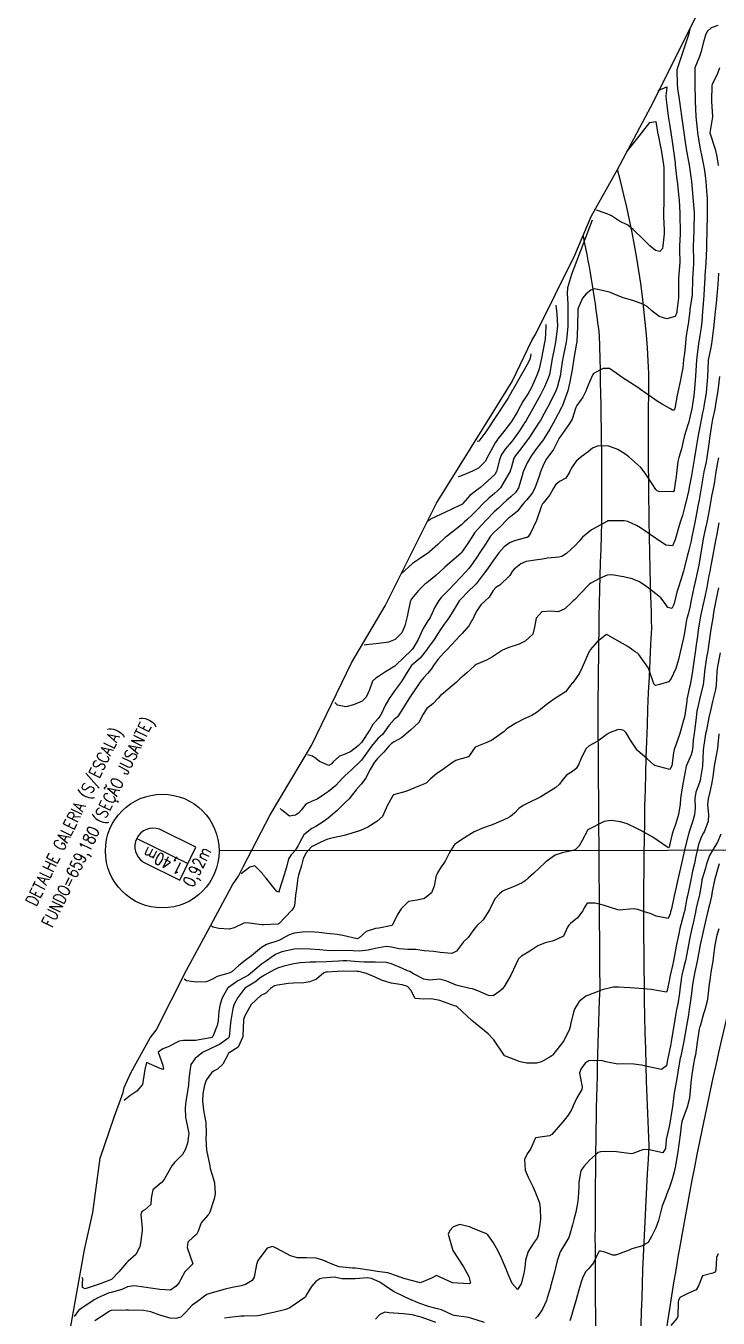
# Model space of a CAD drawing. Header units: metres. Extents: x 292545 to 299085, y 7450245 to 7463078.
# Drawn here: x 295553.3 to 295638.5, y 7459008.1 to 7459167.2 of the extents above; entities that cross this region are included whole.
import ezdxf

# ---------------------------------------------------------------- set-up
doc = ezdxf.new("R2010")
doc.units = ezdxf.units.M
doc.linetypes.add('CONTINUO', pattern=[0])
for name, color, linetype in [('Area', 45, 'Continuous'), ('Curvas de Nivel 1m', 11, 'Continuous'), ('Curvas de Nivel 5m', 15, 'Continuous'), ('TEXTO', 45, 'Continuous'), ('Vias Primárias', 230, 'Continuous')]:
    doc.layers.add(name, color=color, linetype=linetype)
doc.styles.add('ROMANS', font='romans', dxfattribs={"height": 0.2})

msp = doc.modelspace()

# ---------------------------------------------------------------- linework, layer by layer
at = {"layer": 'Area'}
msp.add_polyline3d([(295558.72, 7459006.42, 681.16), (295560.49, 7459016.49, 669.46), (295561.54, 7459021.1, 680.29), (295562.45, 7459027.79, 668.43), (295564.16, 7459032.86, 668.48), (295565.28, 7459035.88, 682.54), (295565.41, 7459036.5, 683.08), (295566.19, 7459038.31, 668.93), (295568.59, 7459042.59, 677.4), (295569.31, 7459043.56, 669.56), (295573.06, 7459050.96, 682.98), (295575.71, 7459055.88, 681.67), (295578.73, 7459061.43, 681.93), (295579.45, 7459062.52, 681.09), (295580.05, 7459063.67, 684.77), (295583.36, 7459070.05, 673.07), (295588.47, 7459078.59, 677.62), (295593.36, 7459088.78, 686.01), (295597.5, 7459095.82, 683.82), (295601.93, 7459104.67, 685.75), (295603.82, 7459108.44, 686.59), (295610.8, 7459119.64, 689.5), (295613.14, 7459123.42, 686.9), (295615.58, 7459128.46, 686.95), (295616.08, 7459129.28, 689.37), (295620.88, 7459138.97, 676.35), (295622.87, 7459143.73, 676.84), (295626.13, 7459149.52, 677.65), (295630.24, 7459157.26, 683.6), (295636.75, 7459170.27, 674.12)], dxfattribs=at)
at = {"layer": 'Curvas de Nivel 1m', "flags": 128}
for points, elevation in [([(295638.45, 7459167.25), (295637.65, 7459166.97), (295637.17, 7459166.53), (295636.93, 7459166.06), (295636.65, 7459165.07), (295636.41, 7459164.06), (295636.22, 7459163.46), (295635.65, 7459162.07), (295635.64, 7459162.02), (295635.63, 7459160.07), (295635.63, 7459160.01), (295635.66, 7459158.07), (295635.66, 7459157.96), (295635.77, 7459156.08), (295635.93, 7459154.5), (295635.98, 7459154.07), (295636.06, 7459153.51), (295636.29, 7459152.07), (295636.5, 7459151.1), (295636.72, 7459150.06), (295636.82, 7459149.43), (295636.98, 7459148.06), (295637.13, 7459146.33), (295637.16, 7459146.05), (295637.16, 7459145.82), (295637.15, 7459144.05), (295637.14, 7459143.81), (295637.11, 7459142.05), (295637.08, 7459140.31), (295637.07, 7459140.05), (295637.07, 7459139.79), (295637.01, 7459138.05), (295636.88, 7459136.47), (295636.85, 7459136.06), (295636.83, 7459135.6), (295636.74, 7459134.06), (295636.7, 7459133.5), (295636.57, 7459132.06), (295636.48, 7459130.81), (295636.4, 7459130.06), (295636.24, 7459129.1), (295636.08, 7459128.07), (295635.93, 7459126.81), (295635.84, 7459126.07), (295635.8, 7459125.44), (295635.73, 7459124.07), (295635.61, 7459122.55), (295635.56, 7459122.07), (295635.5, 7459121.69), (295635.25, 7459120.08), (295635.08, 7459119.22), (295634.86, 7459118.3), (295634.79, 7459118.08), (295634.38, 7459116.76), (295634.22, 7459116.09), (295634, 7459115.13), (295633.67, 7459114.09), (295633.55, 7459113.56), (295633.4, 7459112.1), (295633.35, 7459111.74), (295633.1, 7459110.1), (295633.08, 7459110), (295632.98, 7459109.83), (295631.22, 7459109.89), (295630.98, 7459109.96), (295630.83, 7459110.13), (295630.53, 7459110.6), (295629.53, 7459112.14), (295629.01, 7459112.83), (295627.52, 7459114.17), (295627.03, 7459114.53), (295626.15, 7459115.07), (295625.04, 7459115.47), (295623.75, 7459115.51), (295623.04, 7459115.2), (295622.5, 7459114.76), (295621.77, 7459114.24), (295621.02, 7459113.63), (295620.46, 7459112.8), (295620.22, 7459112.26), (295619.75, 7459111.51), (295618.99, 7459111.1), (295618.52, 7459110.74), (295618.22, 7459110.28), (295617.78, 7459109.47), (295616.96, 7459108.44), (295616.9, 7459108.35), (295616.86, 7459108.29), (295616.77, 7459108.12), (295616.13, 7459106.3), (295615.44, 7459104.83), (295615.14, 7459104.32), (295615, 7459104.23), (295614.91, 7459104.21), (295613.45, 7459103.79), (295612.9, 7459103.6), (295612.15, 7459103.09), (295611.52, 7459102.35), (295610.87, 7459101.44), (295610.12, 7459100.38), (295609.59, 7459099.65), (295608.85, 7459098.69), (295608.71, 7459098.53), (295608.58, 7459098.39), (295607.7, 7459097.53), (295606.82, 7459096.63), (295606.71, 7459096.52), (295606.63, 7459096.41), (295606.33, 7459095.94), (295605.43, 7459094.43), (295605.17, 7459094.05), (295604.78, 7459093.56), (295604.32, 7459092.89), (295604.05, 7459092.45), (295603.54, 7459091.67), (295602.74, 7459090.54), (295602.71, 7459090.49), (295602.69, 7459090.46), (295601.83, 7459089.37), (295600.79, 7459088.48), (295600.75, 7459088.45), (295600.72, 7459088.4), (295599.99, 7459087.21), (295599.52, 7459086.5), (295598.68, 7459085.32), (295598.33, 7459084.86), (295598.08, 7459084.52), (295597.57, 7459083.62), (295597.06, 7459082.53), (295596.91, 7459082.27), (295596.64, 7459081.95), (295595.99, 7459081.18), (295595.62, 7459080.55), (295594.61, 7459078.99), (295594.41, 7459078.76), (295594.18, 7459078.56), (295593.3, 7459077.87), (295592.59, 7459077.52), (295591.89, 7459077.29), (295591.13, 7459076.59), (295590.87, 7459076.3), (295590.58, 7459076.16), (295589.44, 7459076.62), (295588.97, 7459077.01), (295588.59, 7459077.29), (295588, 7459077.46)], 674), ([(295638.67, 7459162.04), (295638.38, 7459161.24), (295637.77, 7459160.05), (295637.73, 7459159.89), (295637.69, 7459158.05), (295637.69, 7459157.91), (295637.8, 7459156.05), (295637.79, 7459155.77), (295637.5, 7459154.05), (295638.15, 7459152.04), (295638.36, 7459151.14), (295638.51, 7459150.04)], 673), ([(295631.13, 7459159.27), (295632.21, 7459159.72), (295632.14, 7459159.26), (295632.05, 7459158.6), (295632.11, 7459158.11), (295632.19, 7459157.47), (295632.36, 7459156.11), (295632.53, 7459155.1), (295632.69, 7459154.11), (295632.9, 7459152.68), (295632.98, 7459152.1), (295633.2, 7459150.36), (295633.23, 7459150.1), (295633.43, 7459148.25), (295633.45, 7459148.1), (295633.45, 7459148.08), (295633.66, 7459146.1), (295633.69, 7459145.81), (295633.79, 7459144.1), (295633.81, 7459143.67), (295633.85, 7459142.1), (295633.84, 7459141.61), (295633.76, 7459140.1), (295633.76, 7459139.66), (295633.78, 7459138.1), (295633.76, 7459137.64), (295633.63, 7459136.1), (295633.62, 7459135.75), (295633.63, 7459134.1), (295633.61, 7459133.75), (295633.43, 7459132.1), (295633.41, 7459131.93), (295633.23, 7459131.44), (295632.19, 7459131.15), (295631.23, 7459131.44), (295630.34, 7459132.13), (295629.77, 7459132.66), (295629.25, 7459132.96), (295628.02, 7459133.4), (295627.26, 7459133.61), (295626.82, 7459133.74), (295625.7, 7459134.19), (295625.27, 7459134.38), (295624.98, 7459134.49), (295623.27, 7459134.85), (295622.82, 7459134.68), (295622.26, 7459134.23), (295621.8, 7459133.69), (295621.24, 7459132.37), (295621.23, 7459132.24), (295621.2, 7459130.25), (295621.11, 7459128.24), (295621.09, 7459128.14), (295620.75, 7459126.25), (295620.52, 7459124.88), (295620.41, 7459124.25), (295620.25, 7459123.37), (295619.99, 7459122.26), (295619.33, 7459120.49), (295619.25, 7459120.27), (295619.2, 7459120.17), (295619.1, 7459119.97), (295618.5, 7459118.85), (295618.18, 7459118.28), (295617.77, 7459117.57), (295617.05, 7459116.36), (295617.01, 7459116.29), (295616.15, 7459115.18), (295615.54, 7459114.31), (295615.01, 7459113.4), (295614.66, 7459112.68), (295614.52, 7459112.32), (295614.33, 7459111.67), (295613.93, 7459110.33), (295613.55, 7459109.76), (295612.97, 7459109.21), (295612.5, 7459108.8), (295612.01, 7459108.35), (295611.45, 7459107.85), (295610.94, 7459107.4), (295609.95, 7459106.37), (295608.92, 7459105.23), (295608.53, 7459104.78), (295608.25, 7459104.4), (295607.73, 7459103.57), (295606.97, 7459102.41), (295606.93, 7459102.36), (295606.88, 7459102.3), (295605.78, 7459101.33), (295604.86, 7459100.55), (295604.81, 7459100.5), (295604.74, 7459100.44), (295603.75, 7459099.55), (295602.85, 7459098.79), (295602.66, 7459098.65), (295602.42, 7459098.46), (295601.61, 7459097.69), (295600.82, 7459096.71), (295600.72, 7459096.58), (295600.67, 7459096.48), (295600.61, 7459096.29), (295600.23, 7459094.49), (295599.93, 7459093.34), (295599.57, 7459092.5), (295598.75, 7459091.65), (295597.94, 7459091.34), (295596.75, 7459091.16), (295595.19, 7459090.99), (295594.95, 7459090.96)], 676), ([(295627.23, 7459151.68), (295628.79, 7459153.63), (295630.11, 7459155.32), (295630.84, 7459155.46), (295631.06, 7459154.13), (295631.13, 7459153.75), (295631.45, 7459152.12), (295631.48, 7459151.95), (295631.8, 7459150.12), (295631.83, 7459149.73), (295631.83, 7459148.12), (295631.83, 7459147.71), (295631.82, 7459146.12), (295631.81, 7459145.7), (295631.78, 7459144.12), (295631.79, 7459143.7), (295631.87, 7459142.11), (295631.85, 7459141.62), (295631.7, 7459140.12), (295631.64, 7459139.81), (295631.33, 7459139.45), (295630.78, 7459139.58), (295630.11, 7459140.14), (295629.34, 7459140.87), (295628.04, 7459142.16), (295627.37, 7459142.69), (295626.38, 7459143.19), (295625.38, 7459143.81), (295625.14, 7459143.95), (295624.46, 7459144.2), (295623.64, 7459144.47), (295623.54, 7459144.54)], 677), ([(295623, 7459143.29), (295620.46, 7459136.6), (295619.97, 7459134.96), (295619.93, 7459134.26), (295619.99, 7459133), (295619.99, 7459132.26), (295619.99, 7459131.5), (295619.99, 7459130.26), (295619.88, 7459128.94), (295619.78, 7459128.26), (295619.43, 7459126.52), (295619.38, 7459126.27), (295619.35, 7459126.09), (295619.15, 7459124.71), (295619.1, 7459124.32), (295619.09, 7459124.27), (295618.69, 7459122.71), (295618.53, 7459122.28), (295618.06, 7459121.33), (295617.53, 7459120.29), (295617.38, 7459120.01), (295617.09, 7459119.49), (295616.66, 7459118.72), (295616.4, 7459118.3), (295615.21, 7459116.47), (295615.11, 7459116.32), (295615.09, 7459116.29), (295615.05, 7459116.24), (295614.22, 7459115.15), (295613.56, 7459114.33), (295613.37, 7459114), (295613.01, 7459112.74), (295612.92, 7459112.42), (295612.89, 7459112.34), (295612.74, 7459112.08), (295611.7, 7459110.35), (295611.36, 7459109.97), (295610.97, 7459109.64), (295610.28, 7459109.05), (295609.55, 7459108.38), (295608.95, 7459107.76), (295608.27, 7459107.07), (295607.56, 7459106.4), (295607.25, 7459106.09), (295606.93, 7459105.76), (295605.2, 7459104.44), (295605.03, 7459104.32), (295604.91, 7459104.21), (295603.99, 7459103.36), (295602.97, 7459102.46), (295602.92, 7459102.42), (295602.88, 7459102.39), (295601.73, 7459101.61), (295600.87, 7459101.02), (295599.45, 7459099.7)], 677), ([(295638.56, 7459136.77), (295638.49, 7459136.04), (295638.42, 7459134.89), (295638.36, 7459134.04), (295638.26, 7459133.03), (295638.14, 7459132.04), (295638.04, 7459131.23), (295637.94, 7459130.04), (295637.87, 7459129.38), (295637.67, 7459128.05), (295637.6, 7459127.63), (295637.28, 7459126.05), (295637.26, 7459125.96), (295637.21, 7459124.05), (295637.21, 7459123.98), (295637.13, 7459123.07), (295637.02, 7459122.05), (295636.76, 7459120.4), (295636.7, 7459120.06), (295636.6, 7459119.57), (295636.3, 7459118.07), (295636.1, 7459117.03), (295635.92, 7459116.07), (295635.79, 7459115.33), (295635.59, 7459114.07), (295635.51, 7459113.58), (295635.26, 7459112.08), (295635.22, 7459111.85), (295634.99, 7459110.62), (295634.89, 7459110.17), (295634.88, 7459110.08), (295634.52, 7459108.53), (295634.41, 7459108.09), (295634.1, 7459106.93), (295633.84, 7459106.09), (295633.62, 7459105.39), (295633.24, 7459104.1), (295633.17, 7459103.83), (295632.89, 7459103.21), (295632.08, 7459103.29), (295630.91, 7459104.06), (295630.8, 7459104.13), (295628.93, 7459105.41), (295628.45, 7459105.68), (295627.38, 7459106.17), (295626.93, 7459106.27), (295625.01, 7459106.28), (295624.93, 7459106.28), (295624.88, 7459106.26), (295624.81, 7459106.2), (295623.61, 7459105.53), (295622.92, 7459105.16), (295621.81, 7459104.24), (295621.39, 7459103.75), (295620.9, 7459103.25), (295620.39, 7459102.76), (295619.84, 7459102.26), (295619.25, 7459101.9), (295618.88, 7459101.8), (295617.5, 7459101.66), (295616.88, 7459101.55), (295616, 7459101.43), (295614.87, 7459101.27), (295614.21, 7459100.98), (295613.4, 7459100.33), (295613.16, 7459100.03), (295612.85, 7459099.53), (295611.64, 7459098.36), (295611.14, 7459098.06), (295610.83, 7459097.68), (295610.32, 7459096.88), (295609.8, 7459096.38), (295609.29, 7459095.91), (295608.8, 7459095.2), (295608.53, 7459094.65), (295608.42, 7459094.39), (295607.83, 7459093.35), (295607, 7459092.41), (295606.88, 7459092.29), (295606.76, 7459092.14), (295605.16, 7459090.43), (295604.74, 7459090.02), (295603.99, 7459089.19), (295603.47, 7459088.45), (295603.18, 7459087.99), (295602.71, 7459087.46), (295602.23, 7459086.94), (295601.88, 7459086.47), (295600.68, 7459084.71), (295600.53, 7459084.49), (295599.81, 7459083.35), (295599.3, 7459082.5), (295599.02, 7459082.13), (295598.64, 7459081.79), (295598.02, 7459081.13), (295597.61, 7459080.52), (295597.17, 7459079.97), (295596.61, 7459079.45), (295595.82, 7459078.54), (295594.59, 7459076.79), (295594.48, 7459076.67), (295594.35, 7459076.56), (295593.45, 7459075.69), (295592.56, 7459074.86), (295592.41, 7459074.73), (295592.28, 7459074.58), (295591.44, 7459073.7), (295590.54, 7459072.95), (295590.04, 7459072.61), (295589.14, 7459072.01), (295588.52, 7459071.74), (295587.77, 7459071.38), (295587.18, 7459070.64), (295586.87, 7459070.28), (295586.5, 7459070.04), (295585.73, 7459069.9), (295584.75, 7459070.68), (295584.64, 7459070.82), (295584.59, 7459070.86)], 673), ([(295618.52, 7459132.82), (295618.67, 7459131.71), (295618.73, 7459130.27), (295618.58, 7459128.89), (295618.48, 7459128.28), (295618.26, 7459127.2), (295618.08, 7459126.28), (295617.95, 7459125.5), (295617.74, 7459124.28), (295617.6, 7459123.82), (295617.13, 7459122.78), (295616.88, 7459122.29), (295616.62, 7459121.8), (295615.83, 7459120.31), (295615.57, 7459119.84), (295615.08, 7459118.99), (295614.84, 7459118.56), (295614.69, 7459118.32), (295614.04, 7459117.35), (295613.32, 7459116.34), (295613.2, 7459116.18), (295613.05, 7459116), (295612.29, 7459115.1), (295611.81, 7459114.35), (295611.6, 7459113.78), (295611.22, 7459112.36), (295611, 7459111.99), (295609.24, 7459110.39), (295609.1, 7459110.27), (295608.98, 7459110.18), (295607.96, 7459109.4), (295607.09, 7459108.41), (295607.03, 7459108.34), (295606.95, 7459108.28), (295606.68, 7459108.14), (295604.94, 7459107.35), (295603.1, 7459106.46), (295603, 7459106.39), (295602.93, 7459106.34), (295602.82, 7459106.25)], 678), ([(295617.3, 7459130.46), (295617.31, 7459130.38), (295617.31, 7459130.29), (295617.31, 7459130.19), (295617.2, 7459128.58), (295617.15, 7459128.25), (295616.75, 7459126.3), (295616.46, 7459124.99), (295616.23, 7459124.3), (295615.52, 7459122.71), (295615.33, 7459122.32), (295615.12, 7459121.97), (295614.46, 7459120.98), (295614.12, 7459120.33), (295613.77, 7459119.65), (295613.08, 7459118.49), (295612.96, 7459118.34), (295612.12, 7459117.29), (295611.4, 7459116.36), (295611.25, 7459116.15), (295611.05, 7459115.86), (295610.23, 7459114.37), (295609.81, 7459113.59), (295609.01, 7459112.77), (295608.28, 7459112.4), (295607, 7459111.87), (295606.65, 7459111.72), (295606.52, 7459111.71)], 679), ([(295638.66, 7459124.03), (295638.5, 7459122.66), (295638.42, 7459122.04), (295638.24, 7459120.9), (295638.08, 7459120.04), (295637.82, 7459118.79), (295637.69, 7459118.05), (295637.46, 7459116.46), (295637.4, 7459116.05), (295637.36, 7459115.75), (295637.11, 7459114.06), (295637.02, 7459113.55), (295636.76, 7459112.31), (295636.71, 7459112.06), (295636.46, 7459110.59), (295636.37, 7459110.07), (295636.16, 7459108.87), (295636.01, 7459108.07), (295635.84, 7459107.17), (295635.63, 7459106.07), (295635.51, 7459105.49), (295635.22, 7459104.08), (295635.17, 7459103.81), (295634.89, 7459102.67), (295634.76, 7459102.21), (295634.72, 7459102.08), (295634.37, 7459100.58), (295634.25, 7459100.09), (295633.92, 7459099.02), (295633.61, 7459098.09), (295633.44, 7459097.48), (295633.09, 7459096.1), (295633.02, 7459095.88), (295632.81, 7459095.48), (295632.32, 7459095.62), (295631.99, 7459096.11), (295631.47, 7459096.77), (295630.82, 7459097.28), (295629.74, 7459098.14), (295628.84, 7459098.78), (295627.91, 7459099.11), (295626.85, 7459099.36), (295625.41, 7459099.64), (295624.85, 7459099.59), (295623.9, 7459099.16), (295622.84, 7459098.59), (295622.62, 7459098.44), (295622.41, 7459098.23), (295620.82, 7459096.53), (295620.67, 7459096.4), (295620.5, 7459096.25), (295619.62, 7459095.44), (295618.8, 7459095.08), (295617.93, 7459095.15), (295616.8, 7459095.08), (295616.09, 7459094.3), (295615.92, 7459093.16), (295615.68, 7459092.31), (295614.75, 7459091.45), (295614, 7459091.08), (295612.75, 7459090.67), (295611.97, 7459090.35), (295610.73, 7459089.54), (295610, 7459089.11), (295608.72, 7459088.59), (295608.61, 7459088.5), (295608.49, 7459088.39), (295607.56, 7459087.55), (295606.7, 7459086.82), (295606.49, 7459086.62), (295606.29, 7459086.42), (295604.68, 7459085.06), (295604.34, 7459084.78), (295604.03, 7459084.45), (295603.38, 7459083.74), (295602.66, 7459083.16), (295602.19, 7459082.47), (295601.66, 7459081.45), (295600.62, 7459080.49), (295599.54, 7459079.57), (295598.61, 7459079.07), (295598.28, 7459078.84), (295597.97, 7459078.52), (295597.35, 7459077.77), (295596.58, 7459077.02), (295596.2, 7459076.54), (295595.67, 7459075.65), (295595.09, 7459074.55), (295594.55, 7459073.83), (295593.96, 7459073.14), (295593.5, 7459072.57), (295593.07, 7459072.03), (295592.52, 7459071.51), (295592.05, 7459071.05), (295591.59, 7459070.59), (295590.49, 7459069.66), (295589.9, 7459069.21), (295588.98, 7459068.62), (295588.65, 7459068.46), (295588.48, 7459068.38), (295587.51, 7459067.6), (295586.98, 7459066.64), (295586.82, 7459066.29), (295586.45, 7459065.67), (295585.95, 7459065.15), (295585.61, 7459064.66), (295585.37, 7459063.62), (295585.07, 7459062.67), (295584.47, 7459060.76), (295584.45, 7459060.68), (295584.39, 7459060.56), (295584.15, 7459060.68), (295582.85, 7459062.25), (295582.51, 7459062.7), (295582.41, 7459062.84), (295581.48, 7459063.77), (295580.87, 7459063.61), (295579.79, 7459062.8)], 672), ([(295638.53, 7459114.04), (295638.43, 7459113.45), (295638.2, 7459112.04), (295638.04, 7459111.09), (295637.84, 7459110.05), (295637.7, 7459109.32), (295637.47, 7459108.05), (295637.15, 7459106.27), (295637.11, 7459106.06), (295637.08, 7459105.91), (295636.92, 7459105.22), (295636.7, 7459104.26), (295636.66, 7459104.06), (295636.41, 7459102.54), (295636.32, 7459102.07), (295636.11, 7459100.83), (295635.97, 7459100.07), (295635.78, 7459099.14), (295635.53, 7459098.07), (295635.4, 7459097.5), (295635.12, 7459096.08), (295635.07, 7459095.82), (295634.8, 7459094.76), (295634.65, 7459094.23), (295634.61, 7459094.08), (295634.37, 7459092.48), (295634.3, 7459092.09), (295634.16, 7459091.49), (295633.84, 7459090.09), (295633.63, 7459089.19), (295633.31, 7459088.1), (295632.7, 7459086.76), (295632.38, 7459086.43), (295631.28, 7459086.12), (295630.81, 7459086.01), (295630.69, 7459086.08), (295630.65, 7459086.13), (295630.61, 7459086.22), (295629.92, 7459088.14), (295628.74, 7459089.83), (295628.57, 7459089.98), (295628.31, 7459090.16), (295627.38, 7459090.8), (295626.75, 7459091.17), (295624.93, 7459092.2), (295624.76, 7459092.27), (295624.71, 7459092.26), (295624.64, 7459092.2), (295623.6, 7459091.37), (295622.74, 7459090.4), (295622.66, 7459090.22), (295622.59, 7459090.08), (295621.76, 7459088.23), (295621.42, 7459087.53), (295620.7, 7459086.44), (295620.6, 7459086.34), (295620.51, 7459086.25), (295619.73, 7459085.22), (295618.68, 7459084.54), (295618.22, 7459084.28), (295617.34, 7459083.61), (295616.65, 7459083.03), (295616.24, 7459082.71), (295615.58, 7459082.31), (295614.93, 7459082.02), (295614.64, 7459081.9), (295613.6, 7459081.37), (295612.63, 7459080.75), (295612.4, 7459080.57), (295612.16, 7459080.35), (295610.61, 7459079.22), (295610.02, 7459078.97), (295608.6, 7459078.39), (295607.76, 7459077.22), (295606.58, 7459076.89), (295606.21, 7459076.78), (295605.7, 7459076.42), (295604.56, 7459075.63), (295603.86, 7459075.15), (295603.05, 7459074.46), (295602.81, 7459074.2), (295602.55, 7459073.98), (295601.73, 7459073.65), (295600.54, 7459073.13), (295600.08, 7459072.95), (295598.53, 7459072.55), (295598.51, 7459072.53), (295598.49, 7459072.51), (295597.79, 7459071.24), (295597.47, 7459070.52), (295597.17, 7459069.85), (295596.49, 7459069.24), (295595.37, 7459068.55), (295594.48, 7459068.16), (295593.29, 7459067.76), (295592.47, 7459067.54), (295591.12, 7459067.25), (295590.47, 7459067.08), (295590.13, 7459066.95), (295589.45, 7459066.62), (295588.77, 7459066.31), (295588.46, 7459066.12), (295587.74, 7459065.34), (295587.44, 7459064.64), (295587.22, 7459063.84), (295586.83, 7459062.65), (295586.75, 7459062.3), (295586.55, 7459060.65), (295586.54, 7459060.5), (295586.37, 7459058.91), (295586.27, 7459058.65), (295585.98, 7459058.28), (295584.46, 7459056.68), (295584.39, 7459056.63), (295584.34, 7459056.61), (295582.53, 7459056.51), (295582.34, 7459056.51), (295580.77, 7459056.72), (295580.34, 7459056.76), (295580.1, 7459056.72), (295578.92, 7459056.16), (295578.33, 7459056), (295577.03, 7459056.06), (295576.34, 7459056.23), (295576.13, 7459056.36)], 671), ([(295638.53, 7459098.03), (295638.45, 7459097.66), (295638.13, 7459096.04), (295637.98, 7459095.22), (295637.81, 7459094.04), (295637.66, 7459093.16), (295637.49, 7459092.05), (295637.26, 7459090.56), (295637.18, 7459090.05), (295637.11, 7459089.68), (295636.88, 7459088.06), (295636.7, 7459086.43), (295636.67, 7459086.09), (295636.66, 7459086.06), (295636.26, 7459084.48), (295636.16, 7459084.07), (295635.9, 7459082.82), (295635.8, 7459082.07), (295635.67, 7459081.03), (295635.54, 7459080.07), (295635.44, 7459079.25), (295635.33, 7459078.07), (295635.2, 7459077.47), (295634.57, 7459076.08), (295634.2, 7459074.09), (295633.97, 7459072.65), (295633.89, 7459072.09), (295633.82, 7459071.4), (295633.64, 7459070.09), (295633.27, 7459068.88), (295632.98, 7459068.1), (295632.86, 7459067.72), (295632.49, 7459066.11), (295632.45, 7459066.02), (295632.21, 7459066.11), (295630.47, 7459067.31), (295628.97, 7459068.15), (295628.49, 7459068.39), (295627.3, 7459068.97), (295626.49, 7459069.21), (295625.33, 7459069.36), (295624.49, 7459069.24), (295622.48, 7459068.23), (295621.78, 7459066.92), (295621.38, 7459066.24), (295620.92, 7459065.77), (295620.45, 7459065.62), (295619.29, 7459065.41), (295618.44, 7459065.09), (295617.3, 7459064.29), (295616.42, 7459063.46), (295615.82, 7459062.9), (295615.17, 7459062.31), (295614.77, 7459061.95), (295614.4, 7459061.7), (295613.47, 7459061.27), (295612.39, 7459060.85), (295612.05, 7459060.69), (295611.6, 7459060.36), (295611.02, 7459059.72), (295610.36, 7459058.37), (295609.57, 7459057.16), (295608.82, 7459056.39), (295608.58, 7459056.15), (295608.33, 7459055.8), (295607.75, 7459054.97), (295607.15, 7459054.41), (295606.3, 7459053.28), (295605.74, 7459052.99), (295604.3, 7459053.12), (295603.52, 7459053.22), (295602.3, 7459053.34), (295601.3, 7459053.47), (295600.3, 7459053.5), (295599.23, 7459053.57), (295598.31, 7459053.79), (295597.64, 7459053.85), (295596.3, 7459053.62), (295595.43, 7459053.42), (295594.3, 7459053.29), (295593.56, 7459053.31), (295592.3, 7459053.36), (295591.02, 7459053.32), (295590.3, 7459053.35), (295589.49, 7459053.43), (295588.3, 7459053.53), (295587.36, 7459053.58), (295586.3, 7459053.53), (295584.8, 7459053.18), (295584.3, 7459053.01), (295584.08, 7459052.9), (295583.76, 7459052.69), (295582.89, 7459052.09), (295582.28, 7459051.66), (295581.17, 7459050.72), (295580.68, 7459050.31), (295580.26, 7459050.06), (295579.38, 7459049.61), (295578.24, 7459048.82), (295578.21, 7459048.79), (295578.17, 7459048.75), (295577.45, 7459047.54), (295577.19, 7459046.76), (295577.06, 7459045.91), (295576.96, 7459044.76), (295576.84, 7459044.11), (295576.31, 7459042.77), (295576.24, 7459042.7), (295576.17, 7459042.66), (295576.01, 7459042.61), (295574.17, 7459042.3), (295572.69, 7459042.3), (295572.17, 7459042.19), (295570.82, 7459041.5), (295570.16, 7459041.27), (295569.58, 7459040.86), (295570.14, 7459039.26), (295570.2, 7459038.92), (295570.22, 7459038.85), (295570.23, 7459038.75), (295570.13, 7459038.72), (295569.81, 7459038.85), (295568.14, 7459039.57), (295567.94, 7459038.69), (295567.64, 7459036.87), (295566.93, 7459036.05), (295566.09, 7459035.45), (295565.4, 7459034.88)], 669), ([(295638.74, 7459090.03), (295638.42, 7459088.34), (295638.37, 7459088.04), (295638.34, 7459087.67), (295638.25, 7459086.04), (295638.17, 7459085.52), (295637.83, 7459084.04), (295637.62, 7459083.08), (295637.38, 7459082.05), (295637.06, 7459080.48), (295636.97, 7459080.06), (295636.92, 7459079.76), (295636.67, 7459078.06), (295636.66, 7459078), (295636.57, 7459076.06), (295636.28, 7459074.34), (295636.2, 7459074.06), (295635.76, 7459072.85), (295635.65, 7459072.07), (295635.67, 7459070.91), (295635.59, 7459070.07), (295635.36, 7459069.21), (295634.97, 7459068.08), (295634.85, 7459067.7), (295634.45, 7459066.08), (295634.01, 7459064.09), (295633.89, 7459063.56), (295633.55, 7459062.09), (295633.33, 7459061.17), (295633.09, 7459060.1), (295632.75, 7459058.48), (295632.66, 7459058.11), (295632.6, 7459057.87), (295632.35, 7459057.31), (295630.89, 7459057.59), (295630.36, 7459057.84), (295630.14, 7459057.91), (295629.43, 7459058.14), (295628.63, 7459058.42), (295628.37, 7459058.47), (295628.05, 7459058.48), (295626.36, 7459058.34), (295626.17, 7459058.38), (295624.37, 7459058.93), (295623.37, 7459059.21), (295622.37, 7459059.21), (295622.01, 7459058.6), (295621.83, 7459058.24), (295621.2, 7459057.4), (295620.35, 7459056.69), (295620.11, 7459056.49), (295619.98, 7459056.25), (295619.46, 7459055.12), (295618.32, 7459054.59), (295618.07, 7459054.52), (295617.22, 7459054.29), (295616.31, 7459053.92), (295615.31, 7459053.3), (295614.3, 7459052.66), (295613.95, 7459052.33), (295613.6, 7459051.65), (295612.98, 7459050.34), (295612.25, 7459049.05), (295611.95, 7459048.65), (295611.65, 7459048.36), (295610.81, 7459047.8), (295610.24, 7459047.82), (295608.93, 7459048.38), (295608.25, 7459048.64), (295607.94, 7459048.7), (295606.25, 7459049.09), (295605.1, 7459049.6), (295604.26, 7459049.83), (295602.99, 7459049.72), (295602.26, 7459049.83), (295601, 7459050.48), (295600.55, 7459050.76), (295600.28, 7459050.88), (295599.65, 7459051.13), (295598.29, 7459051.74), (295597.67, 7459051.9), (295596.29, 7459051.94), (295594.92, 7459051.92), (295594.29, 7459051.95), (295592.79, 7459052.08), (295592.29, 7459052.09), (295591.76, 7459052.06), (295590.29, 7459051.97), (295588.97, 7459051.94), (295588.29, 7459051.91), (295587.09, 7459051.83), (295586.28, 7459051.72), (295585.05, 7459051.44), (295584.28, 7459051.2), (295583.93, 7459051.03), (295583.32, 7459050.69), (295582.65, 7459050.31), (295582.26, 7459050.06), (295581.48, 7459049.48), (295580.24, 7459048.74), (295579.38, 7459047.59), (295578.91, 7459046.74), (295578.75, 7459046.21), (295578.52, 7459044.75), (295578.49, 7459044.46), (295578.33, 7459042.75), (295578.29, 7459042.63), (295578.17, 7459042.53), (295577.13, 7459041.79), (295576.16, 7459041.33), (295575.04, 7459040.79), (295574.15, 7459040.08), (295573.61, 7459039.33), (295573.5, 7459038.81), (295573.37, 7459037.55), (295573.3, 7459036.81), (295573.15, 7459035.75), (295572.99, 7459034.81), (295572.89, 7459034), (295572.93, 7459032.81), (295573.2, 7459031.65), (295573.34, 7459030.81), (295573.19, 7459029.64), (295572.89, 7459028.81), (295572.56, 7459028.26), (295572, 7459027.66), (295571.57, 7459027.25), (295571.27, 7459026.83), (295570.35, 7459025.23), (295570.08, 7459024.85), (295569.96, 7459024.77), (295568.9, 7459023.91), (295568.71, 7459022.86), (295568.69, 7459022.1), (295567.92, 7459021.43), (295567.58, 7459021.21), (295567.46, 7459020.87), (295567.61, 7459019.16), (295567.62, 7459018.87), (295567.42, 7459017.32), (295567.32, 7459016.88), (295566.81, 7459015.92), (295565.84, 7459015.08), (295565.68, 7459014.89), (295564.73, 7459013.8), (295563.9, 7459012.92), (295563.86, 7459012.88), (295563.82, 7459012.87), (295562.42, 7459012.33), (295561.81, 7459012.1), (295560.57, 7459011.72), (295560.26, 7459011.87), (295560.26, 7459012.31), (295560.31, 7459012.92), (295560.24, 7459013.09)], 668), ([(295638.6, 7459080.04), (295638.41, 7459078.24), (295638.38, 7459078.04), (295638.09, 7459076.53), (295638.02, 7459076.05), (295637.84, 7459074.77), (295637.74, 7459074.05), (295637.53, 7459073.06), (295637.27, 7459072.05), (295637.2, 7459071.36), (295637.3, 7459070.05), (295637.27, 7459069.27), (295636.83, 7459068.06), (295636.7, 7459067.84), (295636.47, 7459067.39), (295636.09, 7459066.43), (295635.99, 7459066.06), (295635.73, 7459064.77), (295635.58, 7459064.07), (295635.35, 7459063.14), (295635.14, 7459062.07), (295635.03, 7459061.45), (295634.72, 7459060.08), (295634.66, 7459059.8), (295634.36, 7459058.18), (295634.34, 7459058.08), (295633.91, 7459056.52), (295633.81, 7459056.09), (295633.67, 7459055.43), (295633.37, 7459054.1), (295633.2, 7459053.21), (295633.01, 7459052.1), (295632.88, 7459051.51), (295632.57, 7459050.11), (295632.52, 7459049.84), (295632.25, 7459048.43), (295632.13, 7459048.22), (295630.25, 7459048.56), (295628.78, 7459048.69), (295628.25, 7459048.73), (295627.65, 7459048.76), (295626.25, 7459048.85), (295625.59, 7459048.85), (295624.25, 7459048.52), (295623.42, 7459048.21), (295622.24, 7459047.73), (295621.38, 7459047.09), (295620.86, 7459046.24), (295620.71, 7459045.75), (295620.35, 7459044.25), (295620.32, 7459044.12), (295620.19, 7459043.69), (295619.53, 7459042.26), (295618.16, 7459040.51), (295618.03, 7459040.4), (295617.84, 7459040.28), (295616.77, 7459039.67), (295616.14, 7459039.48), (295614.94, 7459039.51), (295614.14, 7459039.66), (295612.33, 7459040.35), (295612.21, 7459040.41), (295612.15, 7459040.47), (295610.88, 7459042.36), (295610.18, 7459043.09), (295608.63, 7459044.39), (295608.2, 7459044.76), (295606.4, 7459046.42), (295606.3, 7459046.49), (295606.22, 7459046.52), (295606.07, 7459046.57), (295604.23, 7459047.19), (295603.18, 7459047.41), (295602.23, 7459047.38), (295601.23, 7459047.47), (295600.69, 7459048.48), (295600.25, 7459048.92), (295599.62, 7459049.13), (295598.26, 7459049.34), (295597.06, 7459049.72), (295596.27, 7459050.09), (295595.24, 7459050.55), (295594.27, 7459050.77), (295594.04, 7459050.79), (295592.28, 7459050.82), (295590.36, 7459050.69), (295590.27, 7459050.69), (295590.2, 7459050.68), (295589.95, 7459050.61), (295589.05, 7459049.84), (295588.26, 7459049.52), (295587.49, 7459049.4), (295586.25, 7459049.33), (295585.63, 7459049.28), (295584.25, 7459049.11), (295583.91, 7459049.02), (295583.39, 7459048.69), (295582.82, 7459048.11), (295582.23, 7459047.81), (295581.03, 7459046.72), (295580.21, 7459045.22), (295580.09, 7459044.85), (295580.07, 7459044.73), (295580.01, 7459042.89), (295580, 7459042.73), (295579.42, 7459041.48), (295578.33, 7459040.75), (295578.21, 7459040.69), (295578.15, 7459040.53), (295577.54, 7459039.35), (295576.89, 7459038.76), (295576.39, 7459038.5), (295576.13, 7459038.29), (295575.5, 7459037.39), (295575.28, 7459036.78), (295575.06, 7459035.76), (295575.02, 7459034.79), (295575.15, 7459033.71), (295575.32, 7459032.78), (295575.44, 7459032.17), (295575.49, 7459030.78), (295575.46, 7459030.22), (295575.53, 7459028.78), (295575.93, 7459026.84), (295575.94, 7459026.78), (295575.98, 7459026.52), (295576.4, 7459025.2), (295576.5, 7459024.77), (295576.59, 7459023.41), (295576.47, 7459022.77), (295575.92, 7459021.13), (295575.8, 7459020.9), (295575.68, 7459020.78), (295574.86, 7459019.83), (295574.49, 7459018.79), (295574.3, 7459018.38), (295573.88, 7459018.05), (295573.24, 7459017.44), (295573.16, 7459016.81), (295573.84, 7459014.8), (295572.86, 7459013.79), (295572.33, 7459012.81), (295572.15, 7459012.49), (295571.81, 7459012.01), (295571.08, 7459011.55), (295569.8, 7459011.6), (295568.93, 7459011.73), (295567.81, 7459011.9), (295566.61, 7459012.09), (295565.81, 7459011.96), (295565.09, 7459011.62), (295563.8, 7459011.25), (295563.53, 7459011.19), (295562.87, 7459010.93), (295562.14, 7459010.58), (295561.79, 7459010.37), (295560.08, 7459009.27), (295559.77, 7459009.02), (295559.22, 7459008.28)], 667), ([(295638.82, 7459067.7), (295638.46, 7459066.8), (295638.2, 7459066.3), (295638.01, 7459066.04), (295637.43, 7459065.06), (295637.09, 7459064.05), (295636.96, 7459063.52), (295636.51, 7459062.06), (295636.49, 7459061.98), (295636.4, 7459061.4), (295636.22, 7459060.22), (295636.19, 7459060.06), (295635.82, 7459058.61), (295635.7, 7459058.07), (295635.47, 7459056.94), (295635.27, 7459056.07), (295634.98, 7459054.75), (295634.85, 7459054.08), (295634.51, 7459052.3), (295634.47, 7459052.09), (295634.43, 7459051.95), (295634.28, 7459051.34), (295634.04, 7459050.32), (295633.99, 7459050.09), (295633.79, 7459048.55), (295633.73, 7459048.1), (295633.53, 7459046.8), (295633.4, 7459046.1), (295633.21, 7459045.1), (295633.04, 7459044.1), (295632.92, 7459043.37), (295632.74, 7459042.1), (295632.65, 7459041.62), (295632.31, 7459040.11), (295632.29, 7459039.96), (295632.13, 7459039.18), (295631.52, 7459038.73), (295630.14, 7459039), (295629.06, 7459039.23), (295628.14, 7459039.37), (295626.9, 7459039.41), (295626.14, 7459039.38), (295624.68, 7459039.66), (295624.15, 7459039.8), (295622.59, 7459039.78), (295622.14, 7459039.51), (295621.59, 7459038.77), (295621.44, 7459038.24), (295621.75, 7459036.59), (295621.72, 7459036.23), (295621.1, 7459035.22), (295620.67, 7459034.24), (295620.51, 7459033.81), (295620.06, 7459033.08), (295619.4, 7459032.26), (295618.04, 7459030.71), (295617.76, 7459030.56), (295616.03, 7459030.3), (295615.4, 7459028.92), (295615, 7459028.31), (295614.68, 7459027.63), (295614.75, 7459026.31), (295615.11, 7459025.45), (295615.68, 7459024.3), (295615.95, 7459023.74), (295616.53, 7459022.29), (295616.61, 7459021.61), (295616.65, 7459020.29), (295616.57, 7459019.62), (295616.35, 7459018.3), (295616.23, 7459017.94), (295615.87, 7459017.43), (295615.11, 7459016.31), (295614.78, 7459015.25), (295614.7, 7459014.32), (295614.58, 7459013.58), (295614.24, 7459012.32), (295613.81, 7459011.61), (295613.14, 7459012.34), (295612.67, 7459013.5), (295612.35, 7459014.34), (295611.85, 7459015.49), (295611.42, 7459016.35), (295610.86, 7459017.38), (295610.17, 7459018.37), (295609.89, 7459018.53), (295608.56, 7459019.05), (295607.9, 7459019.34), (295606.69, 7459019.62), (295605.9, 7459019.34), (295605.46, 7459018.87), (295605.28, 7459018.43), (295605.86, 7459016.42), (295607.17, 7459014.41), (295607.83, 7459013.22), (295608.01, 7459012.4), (295607.81, 7459012.31), (295605.81, 7459012.42), (295603.83, 7459013.36), (295603.24, 7459013.03), (295601.97, 7459012.47), (295601.81, 7459012.45), (295601.7, 7459012.47), (295599.82, 7459012.98), (295599.05, 7459013.28), (295597.83, 7459013.68), (295596.54, 7459013.82), (295595.83, 7459013.94), (295594.17, 7459014.22), (295593.84, 7459014.23), (295593.51, 7459014.24), (295591.84, 7459014.41), (295591.3, 7459014.6), (295589.85, 7459015.25), (295589.01, 7459015.46), (295587.85, 7459015.51), (295586.74, 7459015.53), (295585.85, 7459015.76), (295584.17, 7459016.68), (295583.87, 7459016.85), (295583.63, 7459016.92), (295582.98, 7459016.69), (295581.85, 7459015.18), (295581.72, 7459014.84), (295581.69, 7459014.71), (295581.39, 7459013.15), (295581.13, 7459012.72), (295580.32, 7459012.22), (295579.81, 7459012.08), (295578.68, 7459011.87), (295577.81, 7459011.67), (295577.09, 7459011.47), (295575.8, 7459011.09), (295575.58, 7459011), (295575.29, 7459010.79), (295574.42, 7459010.16), (295573.78, 7459009.68), (295573.33, 7459009.25), (295572.99, 7459008.81), (295572.36, 7459008.22), (295571.77, 7459008.05), (295571.04, 7459008.11), (295569.77, 7459008.47), (295568.67, 7459008.86), (295567.77, 7459009.05), (295565.94, 7459009.07), (295565.77, 7459009.06), (295565.62, 7459009.06), (295563.77, 7459009.04), (295563.68, 7459009.01), (295563.53, 7459008.92), (295562.47, 7459008.23), (295561.76, 7459007.78)], 666), ([(295638.6, 7459056.04), (295638.33, 7459055.26), (295638.13, 7459054.22), (295638.11, 7459054.04), (295637.9, 7459052.44), (295637.84, 7459052.04), (295637.62, 7459050.7), (295637.51, 7459050.05), (295637.35, 7459048.95), (295637.26, 7459048.05), (295637.15, 7459047.14), (295636.87, 7459046.05), (295636.72, 7459045.55), (295636.29, 7459044.06), (295636.27, 7459043.99), (295636.19, 7459043.67), (295635.94, 7459042.06), (295635.7, 7459040.52), (295635.61, 7459040.07), (295635.48, 7459039.41), (295635.28, 7459038.07), (295635.15, 7459037.11), (295635.06, 7459036.08), (295634.97, 7459035.2), (295634.69, 7459034.08), (295634.05, 7459032.29), (295634.02, 7459032.13), (295634.01, 7459032.09), (295633.81, 7459030.32), (295633.77, 7459030.09), (295633.54, 7459028.57), (295633.48, 7459028.1), (295633.26, 7459026.83), (295633.08, 7459026.1), (295632.85, 7459025.22), (295632.47, 7459024.1), (295632.33, 7459023.73), (295631.94, 7459022.72), (295631.68, 7459022.11), (295631.58, 7459021.76), (295631.18, 7459020.12), (295630.82, 7459019.2), (295630.32, 7459018.13), (295629.88, 7459017.41), (295629.06, 7459016.96), (295627.87, 7459016.62), (295627.55, 7459016.48), (295626.77, 7459016.17), (295626.12, 7459015.92), (295625.86, 7459015.84), (295625.53, 7459015.86), (295624.55, 7459016.2), (295624.01, 7459016.35), (295623.86, 7459016.34), (295623.8, 7459016.28), (295623.76, 7459016.21), (295623.16, 7459014.91), (295622.57, 7459014.22), (295622.21, 7459013.85), (295621.83, 7459013.15), (295621.6, 7459012.45), (295621.55, 7459012.23), (295621.45, 7459011.87), (295620.97, 7459010.24), (295620.67, 7459009.13), (295620.43, 7459008.25), (295620.25, 7459007.77)], 664), ([(295638.51, 7459016.03), (295638.32, 7459015.57), (295638.22, 7459014.04), (295638.12, 7459013.76), (295637.84, 7459013.63), (295636.6, 7459013.29), (295636.1, 7459012.07), (295635.81, 7459011.57), (295634.76, 7459011.12), (295633.8, 7459010.63), (295633.63, 7459010.25), (295633.6, 7459010.09), (295633.53, 7459008.33), (295633.47, 7459008.09), (295632.68, 7459007.17)], 663), ([(295603.76, 7459007.57), (295602.06, 7459008.18), (295601.77, 7459008.26), (295600.84, 7459008.48), (295599.77, 7459008.64), (295598, 7459008.74), (295597.78, 7459008.78), (295597.49, 7459008.81), (295596.85, 7459008.53), (295596.33, 7459007.97)], 664)]:
    msp.add_lwpolyline(points, dxfattribs=dict(at, elevation=elevation))
at = {"layer": 'Curvas de Nivel 5m', "flags": 128}
for points, elevation in [([(295635.04, 7459166.86), (295634.9, 7459166.22), (295633.43, 7459161.79), (295633.46, 7459159.99), (295633.56, 7459159.18), (295633.7, 7459158.24), (295633.71, 7459158.1), (295633.73, 7459157.92), (295633.99, 7459156.1), (295634.08, 7459155.53), (295634.29, 7459154.09), (295634.39, 7459153.19), (295634.55, 7459152.09), (295634.81, 7459150.73), (295634.93, 7459150.09), (295635.19, 7459148.33), (295635.22, 7459148.08), (295635.4, 7459146.08), (295635.55, 7459144.24), (295635.56, 7459144.08), (295635.52, 7459142.24), (295635.52, 7459142.08), (295635.52, 7459141.92), (295635.45, 7459140.08), (295635.47, 7459138.23), (295635.47, 7459138.08), (295635.46, 7459137.93), (295635.34, 7459136.08), (295635.29, 7459134.11), (295635.29, 7459134.08), (295635.26, 7459133.85), (295635.03, 7459132.3), (295635.01, 7459132.08), (295634.81, 7459130.49), (295634.75, 7459130.08), (295634.54, 7459128.75), (295634.47, 7459128.09), (295634.36, 7459126.91), (295634.26, 7459126.09), (295634.14, 7459125.11), (295633.96, 7459124.09), (295633.82, 7459123.41), (295633.53, 7459122.1), (295633.46, 7459121.75), (295633.16, 7459120.1), (295633.15, 7459120.04), (295633.09, 7459119.9), (295632.89, 7459119.91), (295632.58, 7459120.11), (295631.63, 7459120.64), (295631.11, 7459120.91), (295629.35, 7459122.15), (295629.12, 7459122.33), (295628.61, 7459122.67), (295627.14, 7459123.62), (295626.81, 7459123.84), (295626.38, 7459124.18), (295625.15, 7459125.01), (295624.35, 7459125.01), (295623.15, 7459124.41), (295623.08, 7459124.28), (295623.06, 7459124.22), (295622.47, 7459122.89), (295622.23, 7459122.23), (295621.86, 7459121.49), (295621.11, 7459120.49), (295620.99, 7459120.24), (295620.52, 7459118.81), (295620.21, 7459118.25), (295619.06, 7459116.63), (295618.91, 7459116.41), (295618.85, 7459116.27), (295618.25, 7459115.07), (295617.66, 7459114.28), (295617.39, 7459113.91), (295617.01, 7459113.2), (295616.64, 7459112.3), (295616.46, 7459111.76), (295615.95, 7459110.31), (295615.62, 7459109.67), (295614.96, 7459108.86), (295614.69, 7459108.59), (295614.48, 7459108.32), (295613.8, 7459107.48), (295612.94, 7459106.76), (295612.7, 7459106.58), (295612.45, 7459106.34), (295611.7, 7459105.58), (295610.92, 7459104.86), (295610.49, 7459104.37), (295609.86, 7459103.41), (295609.19, 7459102.39), (295608.88, 7459101.93), (295608.25, 7459101.01), (295607.8, 7459100.4), (295607.38, 7459099.89), (295606.85, 7459099.32), (295605.97, 7459098.42), (295605.42, 7459097.84), (295604.82, 7459097.23), (295604.43, 7459096.83), (295604.11, 7459096.45), (295603.63, 7459095.63), (295603.1, 7459094.46), (295602.99, 7459094.25), (295602.79, 7459093.95), (295602.21, 7459093.03), (295601.97, 7459092.47), (295601.58, 7459091.65), (295600.87, 7459090.48), (295600.81, 7459090.41), (295600.74, 7459090.33), (295598.83, 7459088.51), (295598.78, 7459088.45), (295598.72, 7459088.39), (295597.55, 7459087.68), (295596.7, 7459087.1), (295596.35, 7459086.88), (295595.96, 7459086.54), (295595.58, 7459085.45), (295595.19, 7459084.55), (295594.67, 7459084.05), (295593.61, 7459083.63), (295592.66, 7459083.37), (295591.66, 7459083.59), (295591.32, 7459083.9)], 675), ([(295615.44, 7459126.84), (295615.41, 7459126.55), (295615.37, 7459126.32), (295615.32, 7459126.16), (295615.17, 7459125.79), (295613.29, 7459122.5), (295613.19, 7459122.34), (295613.17, 7459122.3), (295613.12, 7459122.21), (295612.6, 7459121.32), (295609.92, 7459117.24), (295609.31, 7459116.39), (295609.05, 7459116.08), (295608.86, 7459116.02)], 680), ([(295638.58, 7459106.04), (295638.33, 7459104.62), (295638.22, 7459104.04), (295638.06, 7459103.21), (295637.85, 7459102.05), (295637.62, 7459100.79), (295637.48, 7459100.05), (295637.38, 7459099.53), (295637.11, 7459098.06), (295636.82, 7459096.76), (295636.69, 7459096.19), (295636.66, 7459096.06), (295636.34, 7459094.52), (295636.25, 7459094.07), (295636.05, 7459092.79), (295635.95, 7459092.07), (295635.8, 7459091.02), (295635.67, 7459090.07), (295635.55, 7459089.25), (295635.39, 7459088.07), (295635.3, 7459087.48), (295635.05, 7459086.08), (295634.99, 7459085.78), (295634.67, 7459084.26), (295634.64, 7459084.08), (295634.4, 7459082.33), (295634.35, 7459082.08), (295634.26, 7459081.71), (295633.79, 7459080.09), (295633.4, 7459078.89), (295633.11, 7459078.1), (295633.01, 7459077.69), (295632.8, 7459076.11), (295632.57, 7459075.64), (295630.73, 7459076.13), (295630.57, 7459076.23), (295629.75, 7459076.97), (295628.6, 7459077.99), (295628.44, 7459078.15), (295627.71, 7459079.26), (295627.17, 7459080.17), (295626.89, 7459080.44), (295626.63, 7459080.55), (295626.23, 7459080.58), (295625.2, 7459080.19), (295624.83, 7459079.99), (295624.62, 7459079.83), (295623.7, 7459079.12), (295622.61, 7459078.58), (295622.25, 7459078.23), (295621.69, 7459077.14), (295621.3, 7459076.24), (295621.04, 7459075.77), (295620.56, 7459075.41), (295619.85, 7459074.96), (295619.25, 7459074.26), (295618.98, 7459073.83), (295618.54, 7459073.42), (295616.7, 7459072.3), (295616.59, 7459072.24), (295616.53, 7459072.21), (295615.25, 7459071.59), (295614.52, 7459071.22), (295613.98, 7459070.86), (295613.46, 7459070.33), (295612.96, 7459069.87), (295612.5, 7459069.61), (295611.19, 7459069.06), (295610.49, 7459068.77), (295610.19, 7459068.66), (295609.42, 7459068.38), (295608.76, 7459068.11), (295608.48, 7459067.96), (295607.29, 7459067.23), (295606.47, 7459066.7), (295606.29, 7459066.59), (295606.07, 7459066.42), (295605.43, 7459065.45), (295604.95, 7459064.43), (295604.75, 7459064.12), (295604.43, 7459063.67), (295603.95, 7459062.91), (295603.77, 7459062.45), (295603.56, 7459061.29), (295603.21, 7459060.45), (295602.38, 7459059.78), (295601.47, 7459059.57), (295600.37, 7459059.38), (295599.47, 7459058.5), (295599.05, 7459057.81), (295598.43, 7459056.51), (295598.39, 7459056.47), (295598.34, 7459056.45), (295596.75, 7459056.12), (295596.34, 7459056.06), (295595.17, 7459055.71), (295594.32, 7459054.93), (295594.07, 7459054.81), (295592.32, 7459055.21), (295591.59, 7459055.33), (295590.33, 7459055.46), (295589.38, 7459055.57), (295588.33, 7459055.66), (295587.35, 7459055.62), (295586.33, 7459055.51), (295585.7, 7459055.28), (295584.6, 7459054.68), (295584.31, 7459054.57), (295582.91, 7459054.09), (295582.3, 7459053.73), (295581.08, 7459052.72), (295580.29, 7459052.12), (295579.5, 7459051.51), (295578.64, 7459050.75), (295578.41, 7459050.6), (295578.27, 7459050.56), (295576.85, 7459050.17), (295576.26, 7459049.84), (295575.52, 7459049.51), (295574.25, 7459049.45), (295573.07, 7459049.63), (295572.77, 7459049.85)], 670), ([(295638.64, 7459064.04), (295638.43, 7459063.32), (295638.14, 7459062.32), (295638.07, 7459062.04), (295637.79, 7459060.64), (295637.68, 7459060.05), (295637.44, 7459058.98), (295637.21, 7459058.05), (295637.05, 7459057.36), (295636.75, 7459056.06), (295636.67, 7459055.71), (295636.31, 7459054.06), (295635.91, 7459052.07), (295635.63, 7459050.72), (295635.5, 7459050.07), (295635.37, 7459049.18), (295635.23, 7459048.08), (295635.07, 7459046.91), (295634.95, 7459046.08), (295634.86, 7459045.44), (295634.62, 7459044.08), (295634.29, 7459042.21), (295634.27, 7459042.09), (295634.26, 7459042), (295634.17, 7459041.58), (295633.9, 7459040.34), (295633.85, 7459040.09), (295633.58, 7459038.65), (295633.49, 7459038.1), (295633.3, 7459036.91), (295633.15, 7459036.1), (295633.01, 7459035.18), (295632.87, 7459034.1), (295632.76, 7459033.41), (295632.55, 7459032.11), (295632.47, 7459031.68), (295632.1, 7459030.11), (295632.09, 7459030.05), (295632.02, 7459028.99), (295631.69, 7459028.43), (295630.01, 7459028.83), (295629.31, 7459028.85), (295628.01, 7459028.35), (295627.84, 7459028.32), (295626.01, 7459028.59), (295625.59, 7459028.61), (295624.01, 7459028.59), (295623.75, 7459028.47), (295623.43, 7459028.22), (295622.67, 7459027.55), (295621.99, 7459026.77), (295621.75, 7459026.46), (295621.62, 7459026.23), (295621.37, 7459024.83), (295621.36, 7459024.24), (295621.29, 7459022.89), (295621.2, 7459022.24), (295621, 7459021.16), (295620.76, 7459020.24), (295620.57, 7459019.58), (295620.2, 7459018.25), (295620.11, 7459018.01), (295619.88, 7459017.62), (295619.06, 7459016.26), (295618.71, 7459015.13), (295618.49, 7459014.27), (295618.35, 7459013.76), (295617.97, 7459012.28), (295617.93, 7459012.16), (295617.81, 7459011.75), (295617.48, 7459010.6), (295617.38, 7459010.28), (295616.9, 7459009.18), (295616.29, 7459008.29), (295616.03, 7459008.04)], 665), ([(295609.76, 7459007.56), (295608.05, 7459008.11), (295607.77, 7459008.19), (295606, 7459008.42), (295605.77, 7459008.49), (295604.46, 7459009.12), (295603.78, 7459009.28), (295602.84, 7459009.51), (295601.79, 7459009.91), (295600.42, 7459010.48), (295599.8, 7459010.75), (295598.61, 7459011.32), (295597.81, 7459011.87), (295596.87, 7459012.53), (295595.82, 7459012.98), (295595.32, 7459013.05), (295593.82, 7459012.94), (295592.17, 7459012.93), (295591.83, 7459013), (295591.3, 7459013.12), (295589.83, 7459013.02), (295589.49, 7459012.95), (295588.97, 7459012.62), (295588.45, 7459011.98), (295587.8, 7459010.92), (295587.7, 7459010.72), (295587.62, 7459010.63), (295585.78, 7459009.38), (295585.28, 7459009.16), (295583.77, 7459008.78), (295583.35, 7459008.69), (295582.05, 7459008.42), (295581.77, 7459008.39), (295580.15, 7459008.34), (295579.77, 7459008.32), (295578.35, 7459008.16), (295577.76, 7459008.08)], 665)]:
    msp.add_lwpolyline(points, dxfattribs=dict(at, elevation=elevation))
at = {"layer": 'TEXTO', "linetype": 'CONTINUO'}
for points in [[(295566.93, 7459067.17, 0), (295573.24, 7459064.06, 0)], [(295567.76, 7459064.25, 0), (295572.24, 7459062.04, 0), (295574.23, 7459066.07, 0), (295569.75, 7459068.29, 0)], [(295797.82, 7459065.79, 0), (295577.08, 7459065.62, 0)]]:
    msp.add_polyline3d(points, dxfattribs=at)
msp.add_circle((295570.08, 7459065.61), 7, dxfattribs=at)
msp.add_arc((295568.96, 7459066.17), 2.26, 69.6311, 237.862, dxfattribs=at)
at = {"layer": 'Vias Primárias'}
for points, elevation in [([(295698.71, 7459269.77, -0.211701), (295708.49, 7459264.08, -0.105169), (295719.28, 7459247.46, -0.097178), (295718.07, 7459224.39, -0.059228), (295702.82, 7459192.99, 0.025153), (295680.68, 7459152.26, 0.010012), (295658.55, 7459103.27, 0.015837), (295641.17, 7459051.77, 0.026248), (295631.33, 7459001.3, 0.017837), (295629.04, 7458974.93, -0.022306), (295630.02, 7459029.31, -0.025565), (295630.35, 7459093.06, -0.011811), (295629.99, 7459124.4, 0.054579), (295626.13, 7459149.52, 3.124352)], 691.65), ([(295621.88, 7459141.35, -0.021584), (295623.86, 7459129.15, -0.007836), (295624.16, 7459106.11, 0.009528), (295623.71, 7459079.49, -0.000319), (295623.93, 7459048.56, 0.012984), (295623.43, 7459006.07, 0.032928), (295624.45, 7458979.93, 0.045741), (295628.44, 7458938.21, -0.02813), (295637.91, 7458885.29, -0.010158), (295647.37, 7458829.26, -0.003739), (295654.85, 7458784.9, 0.167235), (295666.73, 7458742.89, 0.002844), (295692.74, 7458710.74, -0.117868), (295701.3, 7458698.69, -0.359935), (295693.75, 7458677.74, -0.038466), (295655.41, 7458643.43, -0.012144), (295615.48, 7458610.87, -0.314791), (295600.63, 7458612.98), (295574.05, 7458644.27)], 676.59)]:
    msp.add_lwpolyline(points, format="xyb", dxfattribs=dict(at, elevation=elevation))

# ---------------------------------------------------------------- texts
at = {"layer": 'TEXTO', "style": 'ROMANS', "width": 0.8}
for s, rotation, p in [('FUNDO=659,180 (SEÇÃO JUSANTE)', 63.7465, (295556.5, 7459056.1)), ('DETALHE GALERIA (S/ESCALA)', 63.7465, (295554.54, 7459058.72)), ('1,40m', 153.7465, (295572.82, 7459063.94)), ('0,92m', 63.7465, (295573.88, 7459061.04))]:
    msp.add_text(s, height=1.5, rotation=rotation, dxfattribs=at).set_placement(p)

doc.saveas('drawing.dxf')
